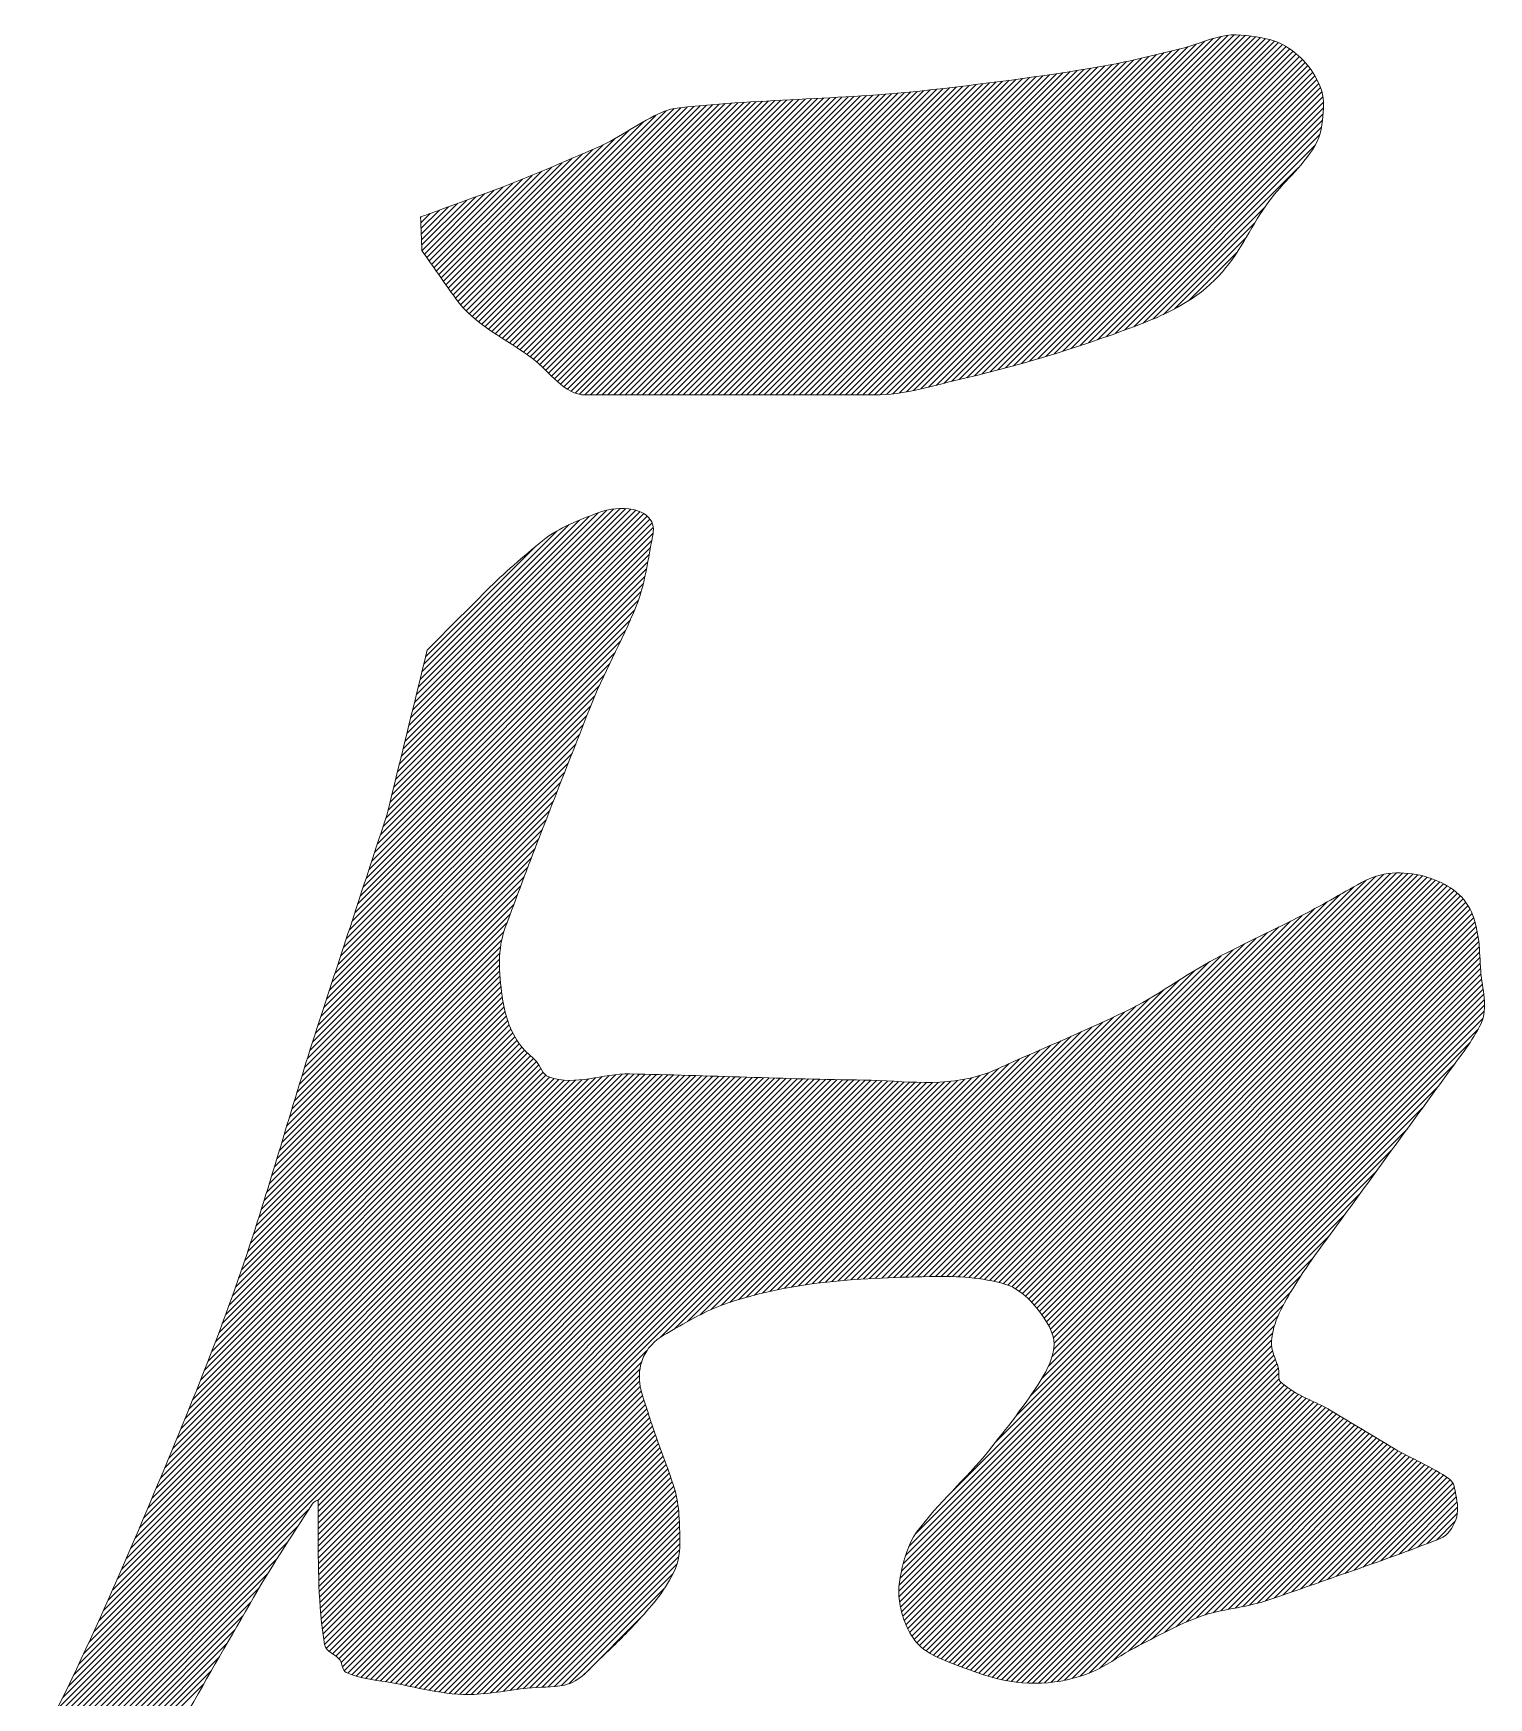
# Model space of a CAD drawing. Header units: inches. Extents: x -49881 to 95347, y -45374 to 27845.
# Drawn here: x 94153 to 94267.2, y 2855.3 to 2985.9 of the extents above; entities that cross this region are included whole.
import ezdxf

# ---------------------------------------------------------------- set-up
doc = ezdxf.new("R2010")
doc.units = ezdxf.units.IN
doc.header["$MEASUREMENT"] = 0
doc.layers.add('ONDOCS', color=7, linetype='Continuous', lineweight=0)

# ---------------------------------------------------------------- blocks, each defined once
blk = doc.blocks.new('Template Zicom')
at = {"layer": 'ONDOCS', "color": 7, "linetype": 'Continuous', "lineweight": 0, "ltscale": 100}
for p, q in [((1063.2211, 141.399), (1063.9308, 142.1086)), ((1063.2327, 141.399), (1063.9476, 142.1139)), ((1063.2443, 141.399), (1063.9635, 142.1181)), ((1063.256, 141.399), (1063.9775, 142.1205)), ((1063.2676, 141.399), (1063.9898, 142.1212)), ((1063.2795, 141.3992), (1064.0012, 142.121)), ((1063.2918, 141.4), (1064.012, 142.1201)), ((1063.3047, 141.4012), (1064.0224, 142.1189)), ((1063.3181, 141.4029), (1064.0325, 142.1174)), ((1063.3319, 141.4052), (1064.0425, 142.1158)), ((1063.3462, 141.4079), (1064.0524, 142.114)), ((1063.361, 141.411), (1064.0618, 142.1118)), ((1063.3761, 141.4145), (1064.0706, 142.109)), ((1063.1281, 141.399), (1063.8036, 142.0745)), ((1063.1397, 141.399), (1063.8188, 142.0781)), ((1063.1513, 141.399), (1063.8342, 142.0818)), ((1063.163, 141.399), (1063.8496, 142.0856)), ((1063.1746, 141.399), (1063.865, 142.0894)), ((1063.1862, 141.399), (1063.8804, 142.0931)), ((1063.1978, 141.399), (1063.8965, 142.0976)), ((1063.2095, 141.399), (1063.9134, 142.1029)), ((1063.3915, 141.4182), (1064.079, 142.1058)), ((1063.407, 141.4222), (1064.0868, 142.102)), ((1063.4226, 141.4261), (1064.0942, 142.0977)), ((1063.438, 141.4299), (1064.1012, 142.0931)), ((1063.4533, 141.4336), (1064.108, 142.0883)), ((1063.4686, 141.4372), (1064.1145, 142.0831)), ((1063.484, 141.441), (1064.1207, 142.0777)), ((1062.977, 141.399), (1063.6194, 142.0414)), ((1062.9886, 141.399), (1063.6331, 142.0434)), ((1063.0002, 141.399), (1063.6468, 142.0455)), ((1063.0119, 141.399), (1063.6605, 142.0476)), ((1063.0235, 141.399), (1063.6744, 142.0499)), ((1063.0351, 141.399), (1063.6883, 142.0521)), ((1063.0467, 141.399), (1063.7022, 142.0545)), ((1063.0584, 141.399), (1063.7163, 142.0569)), ((1063.07, 141.399), (1063.7304, 142.0594)), ((1063.0816, 141.399), (1063.7447, 142.062)), ((1063.0932, 141.399), (1063.7591, 142.0648)), ((1063.1049, 141.399), (1063.7737, 142.0678)), ((1063.1165, 141.399), (1063.7886, 142.0711)), ((1063.4995, 141.4449), (1064.1267, 142.0721)), ((1063.5151, 141.4489), (1064.1323, 142.0661)), ((1063.5309, 141.4531), (1064.1376, 142.0598)), ((1063.5468, 141.4574), (1064.1426, 142.0532)), ((1063.5629, 141.4618), (1064.1474, 142.0463)), ((1062.7445, 141.399), (1063.3535, 142.008)), ((1062.7561, 141.399), (1063.3665, 142.0093)), ((1062.7678, 141.399), (1063.3796, 142.0108)), ((1062.7794, 141.399), (1063.3928, 142.0123)), ((1062.791, 141.399), (1063.4059, 142.0139)), ((1062.8026, 141.399), (1063.4191, 142.0155)), ((1062.8143, 141.399), (1063.4323, 142.017)), ((1062.8259, 141.399), (1063.4455, 142.0186)), ((1062.8375, 141.399), (1063.4587, 142.0202)), ((1062.8491, 141.399), (1063.472, 142.0218)), ((1062.8608, 141.399), (1063.4852, 142.0234)), ((1062.8724, 141.399), (1063.4985, 142.0251)), ((1062.884, 141.399), (1063.5118, 142.0268)), ((1062.8956, 141.399), (1063.5251, 142.0285)), ((1062.9073, 141.399), (1063.5385, 142.0302)), ((1062.9189, 141.399), (1063.5519, 142.032)), ((1062.9305, 141.399), (1063.5653, 142.0338)), ((1062.9421, 141.399), (1063.5788, 142.0356)), ((1062.9537, 141.399), (1063.5923, 142.0375)), ((1062.9654, 141.399), (1063.6058, 142.0394)), ((1063.5791, 141.4664), (1064.1518, 142.0391)), ((1063.5955, 141.4712), (1064.1559, 142.0316)), ((1063.6121, 141.4761), (1064.1598, 142.0238)), ((1063.6288, 141.4812), (1064.1632, 142.0156)), ((1062.4602, 141.5563), (1062.879, 141.9752)), ((1062.4665, 141.551), (1062.892, 141.9766)), ((1062.4729, 141.5458), (1062.905, 141.9779)), ((1062.4795, 141.5407), (1062.9178, 141.9791)), ((1062.4861, 141.5358), (1062.9306, 141.9802)), ((1062.4929, 141.531), (1062.9433, 141.9813)), ((1062.4998, 141.5262), (1062.9559, 141.9823)), ((1062.5068, 141.5216), (1062.9685, 141.9833)), ((1062.5138, 141.517), (1062.981, 141.9842)), ((1062.5209, 141.5124), (1062.9935, 141.985)), ((1062.528, 141.5079), (1063.0059, 141.9858)), ((1062.5351, 141.5033), (1063.0183, 141.9866)), ((1062.5421, 141.4988), (1063.0307, 141.9874)), ((1062.5492, 141.4942), (1063.043, 141.9881)), ((1062.5562, 141.4896), (1063.0554, 141.9888)), ((1062.5632, 141.4849), (1063.0676, 141.9894)), ((1062.57, 141.4802), (1063.0799, 141.9901)), ((1062.5768, 141.4754), (1063.0922, 141.9907)), ((1062.5835, 141.4704), (1063.1044, 141.9914)), ((1062.5899, 141.4652), (1063.1167, 141.992)), ((1062.5961, 141.4597), (1063.1289, 141.9926)), ((1062.6021, 141.4541), (1063.1412, 141.9932)), ((1062.608, 141.4484), (1063.1534, 141.9939)), ((1062.6139, 141.4426), (1063.1657, 141.9945)), ((1062.6197, 141.4369), (1063.178, 141.9951)), ((1062.6257, 141.4312), (1063.1903, 141.9958)), ((1062.6318, 141.4257), (1063.2026, 141.9965)), ((1062.638, 141.4203), (1063.2149, 141.9972)), ((1062.6446, 141.4153), (1063.2273, 141.998)), ((1062.6515, 141.4106), (1063.2397, 141.9987)), ((1062.6589, 141.4064), (1063.2521, 141.9995)), ((1062.667, 141.4028), (1063.2646, 142.0004)), ((1062.676, 141.4002), (1063.2771, 142.0013)), ((1062.6864, 141.399), (1063.2897, 142.0023)), ((1062.698, 141.399), (1063.3023, 142.0033)), ((1062.7097, 141.399), (1063.315, 142.0043)), ((1062.7213, 141.399), (1063.3278, 142.0055)), ((1062.7329, 141.399), (1063.3406, 142.0067)), ((1063.6457, 141.4865), (1064.1659, 142.0067)), ((1063.6627, 141.4919), (1064.1679, 141.997)), ((1063.68, 141.4976), (1064.169, 141.9865)), ((1063.6975, 141.5034), (1064.1691, 141.9751)), ((1062.4371, 141.5797), (1062.8049, 141.9475)), ((1062.4425, 141.5735), (1062.8295, 141.9605)), ((1062.4482, 141.5676), (1062.8498, 141.9691)), ((1062.4541, 141.5619), (1062.8655, 141.9733)), ((1063.7152, 141.5095), (1064.1684, 141.9627)), ((1063.733, 141.5157), (1064.1673, 141.9499)), ((1062.4269, 141.5928), (1062.7476, 141.9135)), ((1062.4319, 141.5861), (1062.7762, 141.9305)), ((1063.7512, 141.5222), (1064.1654, 141.9364)), ((1063.7695, 141.5289), (1064.1617, 141.9211)), ((1062.4125, 141.6132), (1062.6818, 141.8825)), ((1062.4173, 141.6064), (1062.7023, 141.8914)), ((1062.4221, 141.5996), (1062.7231, 141.9006)), ((1063.7881, 141.5359), (1064.1528, 141.9006)), ((1062.3932, 141.6405), (1062.6005, 141.8477)), ((1062.398, 141.6337), (1062.6206, 141.8562)), ((1062.4029, 141.6269), (1062.6409, 141.8649)), ((1062.4077, 141.62), (1062.6613, 141.8737)), ((1063.8069, 141.5431), (1064.1192, 141.8554)), ((1062.3692, 141.6746), (1062.5044, 141.8097)), ((1062.374, 141.6677), (1062.5229, 141.8166)), ((1062.3788, 141.6609), (1062.5418, 141.8239)), ((1062.3836, 141.6541), (1062.5611, 141.8316)), ((1062.3884, 141.6473), (1062.5806, 141.8395)), ((1062.3581, 141.7216), (1062.4128, 141.7763)), ((1062.3585, 141.7104), (1062.4311, 141.783)), ((1062.359, 141.6992), (1062.4494, 141.7897)), ((1062.3596, 141.6882), (1062.4677, 141.7963)), ((1062.3644, 141.6814), (1062.486, 141.803)), ((1063.8263, 141.5509), (1064.0519, 141.7764)), ((1062.3567, 141.755), (1062.3578, 141.7562)), ((1062.3571, 141.7439), (1062.3762, 141.7629)), ((1062.3576, 141.7327), (1062.3945, 141.7696)), ((1063.8471, 141.56), (1064.0314, 141.7443)), ((1063.8703, 141.5716), (1064.0143, 141.7157)), ((1063.8982, 141.5879), (1063.9953, 141.685)), ((1062.3067, 140.6277), (1062.8215, 141.1426)), ((1062.3105, 140.6431), (1062.8172, 141.1499)), ((1062.3142, 140.6585), (1062.8117, 141.156)), ((1062.318, 140.6739), (1062.805, 141.1609)), ((1062.3218, 140.6893), (1062.7973, 141.1649)), ((1062.3256, 140.7047), (1062.7887, 141.1678)), ((1062.3293, 140.7201), (1062.7791, 141.1699)), ((1062.3331, 140.7355), (1062.7686, 141.1711)), ((1062.3369, 140.7509), (1062.7573, 141.1713)), ((1062.3407, 140.7663), (1062.7447, 141.1704)), ((1062.3444, 140.7817), (1062.7305, 141.1678)), ((1062.3482, 140.7971), (1062.7136, 141.1626)), ((1062.352, 140.8125), (1062.6949, 141.1554)), ((1062.3558, 140.8279), (1062.6757, 141.1478)), ((1062.2953, 140.5815), (1062.8209, 141.1071)), ((1062.2991, 140.5969), (1062.8236, 141.1214)), ((1062.3029, 140.6123), (1062.8239, 141.1333)), ((1062.3596, 140.8433), (1062.6551, 141.1389)), ((1062.3633, 140.8587), (1062.6311, 141.1265)), ((1062.2871, 140.5501), (1062.8157, 141.0786)), ((1062.2916, 140.5661), (1062.8182, 141.0928)), ((1062.3671, 140.8741), (1062.5891, 141.0961)), ((1062.2758, 140.5155), (1062.8104, 141.0501)), ((1062.2814, 140.5328), (1062.8131, 141.0644)), ((1062.2644, 140.4809), (1062.8039, 141.0203)), ((1062.2701, 140.4982), (1062.8074, 141.0354)), ((1062.2531, 140.4463), (1062.7941, 140.9873)), ((1062.2587, 140.4636), (1062.7996, 141.0044)), ((1062.2417, 140.4117), (1062.7779, 140.9479)), ((1062.2474, 140.429), (1062.7867, 140.9682)), ((1062.236, 140.3944), (1062.7683, 140.9266)), ((1062.2247, 140.3598), (1062.7473, 140.8824)), ((1062.2304, 140.3771), (1062.758, 140.9047)), ((1062.219, 140.3425), (1062.7365, 140.8599)), ((1062.2076, 140.3079), (1062.7158, 140.816)), ((1062.2133, 140.3252), (1062.7259, 140.8377)), ((1062.1963, 140.2733), (1062.6983, 140.7752)), ((1062.202, 140.2906), (1062.7066, 140.7952)), ((1062.1906, 140.256), (1062.6907, 140.756)), ((1062.1793, 140.2213), (1062.6757, 140.7178)), ((1062.1849, 140.2386), (1062.6832, 140.7369)), ((1062.1679, 140.1867), (1062.6608, 140.6796)), ((1062.1736, 140.204), (1062.6682, 140.6987)), ((1062.1566, 140.1522), (1062.6459, 140.6415)), ((1062.1622, 140.1694), (1062.6533, 140.6605)), ((1062.151, 140.1349), (1062.6384, 140.6224)), ((1062.14, 140.1007), (1062.6236, 140.5843)), ((1062.1454, 140.1178), (1062.631, 140.6034)), ((1062.1293, 140.0668), (1062.6088, 140.5463)), ((1062.1346, 140.0837), (1062.6162, 140.5653)), ((1062.1189, 140.0331), (1062.5941, 140.5083)), ((1062.1241, 140.0499), (1062.6014, 140.5273)), ((1062.1137, 140.0163), (1062.5867, 140.4893)), ((1062.1035, 139.9829), (1062.5722, 140.4516)), ((1062.1086, 139.9996), (1062.5794, 140.4704)), ((1063.4886, 139.6244), (1064.3033, 140.4391)), ((1063.4985, 139.6227), (1064.3158, 140.44)), ((1063.5082, 139.6208), (1064.3274, 140.4399)), ((1063.5177, 139.6187), (1064.3383, 140.4392)), ((1062.0934, 139.9496), (1062.558, 140.4141)), ((1062.0985, 139.9662), (1062.5651, 140.4328)), ((1063.4468, 139.6291), (1064.2298, 140.4121)), ((1063.4575, 139.6282), (1064.2548, 140.4255)), ((1063.4681, 139.6272), (1064.2742, 140.4333)), ((1063.4784, 139.6259), (1064.2897, 140.4371)), ((1063.527, 139.6163), (1064.3486, 140.4379)), ((1063.5356, 139.6133), (1064.3585, 140.4362)), ((1063.5436, 139.6097), (1064.3679, 140.434)), ((1063.5512, 139.6056), (1064.377, 140.4314)), ((1063.5583, 139.6011), (1064.3857, 140.4285)), ((1063.5649, 139.5961), (1064.3941, 140.4253)), ((1063.5713, 139.5908), (1064.4022, 140.4218)), ((1063.5772, 139.5852), (1064.41, 140.418)), ((1063.583, 139.5793), (1064.4175, 140.4139)), ((1063.5885, 139.5732), (1064.4247, 140.4094)), ((1062.0834, 139.9162), (1062.5439, 140.3768)), ((1062.0884, 139.9329), (1062.5509, 140.3954)), ((1063.4246, 139.6302), (1064.1765, 140.382)), ((1063.4358, 139.6297), (1064.2034, 140.3973)), ((1063.5938, 139.5668), (1064.4315, 140.4046)), ((1063.5989, 139.5603), (1064.438, 140.3994)), ((1063.6039, 139.5537), (1064.444, 140.3939)), ((1063.6087, 139.5469), (1064.4497, 140.3879)), ((1063.6132, 139.5398), (1064.4549, 140.3814)), ((1063.6174, 139.5324), (1064.4596, 140.3745)), ((1062.0733, 139.8829), (1062.5301, 140.3397)), ((1062.0784, 139.8996), (1062.537, 140.3582)), ((1063.3901, 139.6305), (1064.1027, 140.3431)), ((1063.4018, 139.6306), (1064.126, 140.3548)), ((1063.4133, 139.6305), (1064.1504, 140.3676)), ((1063.6212, 139.5246), (1064.4637, 140.3671)), ((1063.6245, 139.5162), (1064.4673, 140.359)), ((1063.627, 139.5071), (1064.4705, 140.3506)), ((1063.6283, 139.4967), (1064.4733, 140.3417)), ((1062.0632, 139.8495), (1062.5198, 140.3061)), ((1062.0683, 139.8662), (1062.5237, 140.3217)), ((1063.3545, 139.6297), (1064.0338, 140.3091)), ((1063.3664, 139.63), (1064.0567, 140.3204)), ((1063.3783, 139.6303), (1064.0796, 140.3317)), ((1063.6172, 139.4508), (1064.4793, 140.3129)), ((1063.6239, 139.4692), (1064.4777, 140.3229)), ((1063.6274, 139.4843), (1064.4757, 140.3325)), ((1062.0529, 139.8161), (1062.516, 140.2791)), ((1062.0581, 139.8328), (1062.5174, 140.2921)), ((1063.3186, 139.6287), (1063.9637, 140.2739)), ((1063.3306, 139.6291), (1063.9875, 140.286)), ((1063.3425, 139.6294), (1064.0108, 140.2977)), ((1063.5514, 139.3501), (1064.4825, 140.2812)), ((1063.5817, 139.392), (1064.4817, 140.292)), ((1063.6041, 139.4261), (1064.4807, 140.3026)), ((1062.0373, 139.7655), (1062.5156, 140.2438)), ((1062.0425, 139.7824), (1062.5153, 140.2551)), ((1062.0478, 139.7993), (1062.5154, 140.2669)), ((1063.2945, 139.6279), (1063.9111, 140.2445)), ((1063.3065, 139.6283), (1063.939, 140.2608)), ((1063.3501, 139.114), (1064.4844, 140.2483)), ((1063.4176, 139.1931), (1064.4837, 140.2592)), ((1063.5102, 139.2973), (1064.4831, 140.2702)), ((1062.021, 139.7144), (1062.5182, 140.2116)), ((1062.0265, 139.7315), (1062.5171, 140.2221)), ((1062.0319, 139.7485), (1062.5162, 140.2328)), ((1063.2702, 139.6268), (1063.8487, 140.2054)), ((1063.2823, 139.6274), (1063.8803, 140.2254)), ((1063.322, 139.0394), (1064.4896, 140.2069)), ((1063.3258, 139.0547), (1064.488, 140.217)), ((1063.3303, 139.0709), (1064.4865, 140.2271)), ((1063.3368, 139.089), (1064.4853, 140.2375)), ((1061.9978, 139.6447), (1062.5244, 140.1712)), ((1062.0038, 139.6623), (1062.5225, 140.181)), ((1062.0097, 139.6798), (1062.5209, 140.191)), ((1062.0154, 139.6972), (1062.5195, 140.2012)), ((1063.2456, 139.6255), (1063.7926, 140.1726)), ((1063.2579, 139.6262), (1063.819, 140.1873)), ((1063.3167, 138.9992), (1064.4925, 140.175)), ((1063.3173, 139.0114), (1064.492, 140.1862)), ((1063.319, 139.0247), (1064.491, 140.1967)), ((1061.9789, 139.591), (1062.5317, 140.1437)), ((1061.9854, 139.609), (1062.5289, 140.1526)), ((1061.9917, 139.6269), (1062.5265, 140.1618)), ((1063.208, 139.6228), (1063.726, 140.1408)), ((1063.2206, 139.6238), (1063.7476, 140.1507)), ((1063.2331, 139.6247), (1063.7694, 140.161)), ((1063.317, 138.9879), (1064.4919, 140.1628)), ((1063.3181, 138.9773), (1064.4891, 140.1483)), ((1061.9519, 139.5174), (1062.5459, 140.1114)), ((1061.9589, 139.536), (1062.5419, 140.119)), ((1061.9657, 139.5544), (1062.5381, 140.1269)), ((1061.9724, 139.5728), (1062.5348, 140.1351)), ((1063.1694, 139.619), (1063.6627, 140.1123)), ((1063.1824, 139.6204), (1063.6836, 140.1217)), ((1063.1953, 139.6217), (1063.7047, 140.1311)), ((1063.3198, 138.9674), (1064.48, 140.1276)), ((1061.9076, 139.4034), (1062.5776, 140.0733)), ((1061.9153, 139.4227), (1062.5715, 140.0789)), ((1061.9228, 139.4418), (1062.5656, 140.0846)), ((1061.9303, 139.4609), (1062.5601, 140.0907)), ((1061.9376, 139.4799), (1062.555, 140.0973)), ((1061.9448, 139.4987), (1062.5503, 140.1042)), ((1063.1156, 139.6118), (1063.5797, 140.0758)), ((1063.1294, 139.6139), (1063.6004, 140.0849)), ((1063.1429, 139.6158), (1063.6211, 140.094)), ((1063.1562, 139.6175), (1063.6418, 140.1031)), ((1063.322, 138.958), (1064.4623, 140.0983)), ((1061.8678, 139.3055), (1062.6027, 140.0404)), ((1061.8759, 139.3252), (1062.5984, 140.0477)), ((1061.884, 139.3449), (1062.5943, 140.0552)), ((1061.892, 139.3645), (1062.5894, 140.0619)), ((1061.8998, 139.384), (1062.5836, 140.0678)), ((1063.0581, 139.6007), (1063.4966, 140.0393)), ((1063.0729, 139.6039), (1063.5169, 140.0479)), ((1063.0874, 139.6068), (1063.5381, 140.0575)), ((1063.1016, 139.6094), (1063.5589, 140.0667)), ((1063.3246, 138.949), (1064.4318, 140.0561)), ((1061.5253, 138.5677), (1062.9885, 140.031)), ((1061.5396, 138.5936), (1062.9772, 140.0313)), ((1061.5534, 138.6191), (1062.966, 140.0317)), ((1061.5667, 138.644), (1062.9547, 140.032)), ((1061.5795, 138.6685), (1062.9434, 140.0324)), ((1061.592, 138.6926), (1062.9322, 140.0327)), ((1061.6041, 138.7163), (1062.9209, 140.0331)), ((1061.6159, 138.7397), (1062.9096, 140.0334)), ((1061.6274, 138.7628), (1062.8983, 140.0338)), ((1061.6386, 138.7856), (1062.887, 140.0341)), ((1061.6495, 138.8082), (1062.8757, 140.0344)), ((1061.6602, 138.8305), (1062.8644, 140.0347)), ((1061.6707, 138.8526), (1062.8531, 140.035)), ((1061.6809, 138.8745), (1062.8418, 140.0353)), ((1061.691, 138.8962), (1062.8305, 140.0356)), ((1061.7009, 138.9177), (1062.8191, 140.0359)), ((1061.7106, 138.939), (1062.8078, 140.0362)), ((1061.7202, 138.9602), (1062.7964, 140.0365)), ((1061.7296, 138.9813), (1062.785, 140.0367)), ((1061.7389, 139.0022), (1062.7736, 140.0369)), ((1061.748, 139.023), (1062.7616, 140.0365)), ((1061.7571, 139.0436), (1062.7489, 140.0354)), ((1061.766, 139.0642), (1062.7355, 140.0336)), ((1061.7748, 139.0846), (1062.7216, 140.0314)), ((1061.7836, 139.105), (1062.7077, 140.0291)), ((1061.7922, 139.1253), (1062.6939, 140.0269)), ((1061.8008, 139.1455), (1062.6805, 140.0252)), ((1061.8093, 139.1656), (1062.6679, 140.0241)), ((1061.8178, 139.1857), (1062.6559, 140.0239)), ((1061.8262, 139.2058), (1062.6448, 140.0244)), ((1061.8347, 139.2258), (1062.6344, 140.0256)), ((1061.843, 139.2458), (1062.6248, 140.0276)), ((1061.8514, 139.2658), (1062.6158, 140.0302)), ((1061.8596, 139.2857), (1062.6082, 140.0342)), ((1062.1506, 139.1814), (1062.9998, 140.0306)), ((1062.1515, 139.1707), (1063.0111, 140.0303)), ((1062.1515, 139.1591), (1063.0223, 140.0299)), ((1062.1515, 139.1474), (1063.0336, 140.0296)), ((1062.1515, 139.1358), (1063.0449, 140.0292)), ((1062.1515, 139.1242), (1063.0562, 140.0289)), ((1062.1515, 139.1126), (1063.0675, 140.0285)), ((1062.1515, 139.101), (1063.0787, 140.0282)), ((1062.1515, 139.0894), (1063.09, 140.0279)), ((1062.1516, 139.0778), (1063.1013, 140.0276)), ((1062.1517, 139.0663), (1063.1127, 140.0273)), ((1062.1518, 139.0548), (1063.124, 140.0269)), ((1062.152, 139.0433), (1063.1353, 140.0267)), ((1062.1522, 139.032), (1063.1466, 140.0264)), ((1062.1526, 139.0207), (1063.158, 140.0261)), ((1062.153, 139.0094), (1063.1694, 140.0258)), ((1062.1534, 138.9983), (1063.1807, 140.0256)), ((1062.154, 138.9872), (1063.1921, 140.0253)), ((1062.1547, 138.9763), (1063.2035, 140.0251)), ((1062.1554, 138.9654), (1063.2149, 140.0249)), ((1062.1563, 138.9547), (1063.2263, 140.0247)), ((1062.1573, 138.944), (1063.2378, 140.0245)), ((1062.1584, 138.9335), (1063.2492, 140.0243)), ((1062.1596, 138.9231), (1063.2606, 140.0241)), ((1062.1609, 138.9128), (1063.2718, 140.0237)), ((1062.1624, 138.9026), (1063.2829, 140.0232)), ((1062.1639, 138.8925), (1063.294, 140.0226)), ((1062.1674, 138.8844), (1063.3051, 140.0221)), ((1062.1731, 138.8785), (1063.3161, 140.0215)), ((1062.1798, 138.8736), (1063.3272, 140.021)), ((1062.1867, 138.8688), (1063.3384, 140.0205)), ((1062.8375, 139.508), (1063.3496, 140.0201)), ((1062.8657, 139.5246), (1063.361, 140.0199)), ((1062.8927, 139.5399), (1063.3726, 140.0198)), ((1062.9179, 139.5535), (1063.3843, 140.0199)), ((1062.9402, 139.5643), (1063.3963, 140.0203)), ((1062.9599, 139.5723), (1063.4087, 140.021)), ((1062.9777, 139.5784), (1063.4214, 140.0222)), ((1062.9948, 139.5839), (1063.4346, 140.0238)), ((1063.0113, 139.5888), (1063.4485, 140.026)), ((1063.0273, 139.5932), (1063.4632, 140.0291)), ((1063.0429, 139.5971), (1063.4791, 140.0334)), ((1063.3275, 138.9403), (1064.4003, 140.013)), ((1063.3308, 138.9319), (1064.369, 139.9701)), ((1063.3344, 138.9239), (1064.3375, 139.927)), ((1063.3384, 138.9163), (1064.3059, 139.8838)), ((1063.3427, 138.909), (1064.2744, 139.8406)), ((1063.3475, 138.9022), (1064.2431, 139.7977)), ((1063.3528, 138.8958), (1064.2121, 139.7551)), ((1063.3585, 138.8899), (1064.1804, 139.7118)), ((1063.3647, 138.8845), (1064.1489, 139.6686)), ((1063.3714, 138.8796), (1064.1236, 139.6317)), ((1063.3786, 138.8751), (1064.1041, 139.6006)), ((1063.386, 138.8709), (1064.0887, 139.5736)), ((1063.3937, 138.867), (1064.0777, 139.551)), ((1063.4017, 138.8634), (1064.0708, 139.5324)), ((1063.4099, 138.8599), (1064.0669, 139.5169)), ((1063.4182, 138.8566), (1064.0652, 139.5036)), ((1062.193, 138.8635), (1062.8113, 139.4818)), ((1063.4267, 138.8534), (1064.0651, 139.4919)), ((1063.4351, 138.8503), (1064.0665, 139.4816)), ((1063.4435, 138.8471), (1064.0692, 139.4727)), ((1062.1976, 138.8564), (1062.8006, 139.4595)), ((1062.2001, 138.8474), (1062.7972, 139.4444)), ((1063.452, 138.8439), (1064.0725, 139.4644)), ((1063.4604, 138.8407), (1064.0758, 139.4561)), ((1063.4689, 138.8376), (1064.0785, 139.4472)), ((1062.2036, 138.8393), (1062.7961, 139.4318)), ((1062.2106, 138.8346), (1062.7965, 139.4205)), ((1062.219, 138.8313), (1062.7978, 139.4101)), ((1063.4776, 138.8346), (1064.0791, 139.4361)), ((1063.4863, 138.8317), (1064.0799, 139.4253)), ((1063.4951, 138.8289), (1064.0841, 139.4179)), ((1063.5041, 138.8263), (1064.0904, 139.4126)), ((1063.5133, 138.8238), (1064.0971, 139.4076)), ((1062.2277, 138.8285), (1062.7998, 139.4005)), ((1062.2369, 138.8261), (1062.8024, 139.3915)), ((1062.2465, 138.824), (1062.8052, 139.3827)), ((1062.2563, 138.8222), (1062.8081, 139.3739)), ((1063.5227, 138.8216), (1064.104, 139.4029)), ((1063.5324, 138.8196), (1064.1112, 139.3985)), ((1063.5423, 138.818), (1064.1187, 139.3943)), ((1063.5526, 138.8166), (1064.1263, 139.3904)), ((1063.5631, 138.8155), (1064.1341, 139.3865)), ((1063.574, 138.8148), (1064.142, 139.3828)), ((1063.5853, 138.8145), (1064.1499, 139.3791)), ((1063.5971, 138.8146), (1064.1578, 139.3753)), ((1063.6092, 138.8152), (1064.1656, 139.3715)), ((1062.2663, 138.8206), (1062.8109, 139.3652)), ((1062.2764, 138.8191), (1062.8138, 139.3564)), ((1062.2865, 138.8175), (1062.8167, 139.3477)), ((1062.2964, 138.8158), (1062.8196, 139.339)), ((1063.6219, 138.8162), (1064.1733, 139.3676)), ((1063.6353, 138.8179), (1064.1808, 139.3635)), ((1063.6494, 138.8204), (1064.1881, 139.3592)), ((1063.6644, 138.8238), (1064.1954, 139.3548)), ((1063.6806, 138.8284), (1064.2026, 139.3504)), ((1063.6987, 138.8349), (1064.2099, 139.3461)), ((1063.7197, 138.8443), (1064.2172, 139.3417)), ((1063.7471, 138.86), (1064.2244, 139.3374)), ((1062.3063, 138.814), (1062.8225, 139.3303)), ((1062.316, 138.8122), (1062.8255, 139.3216)), ((1062.3257, 138.8102), (1062.8284, 139.3129)), ((1062.3353, 138.8082), (1062.8314, 139.3043)), ((1063.7776, 138.8789), (1064.2317, 139.333)), ((1063.8024, 138.8921), (1064.239, 139.3286)), ((1063.8266, 138.9047), (1064.2462, 139.3243)), ((1063.8504, 138.9169), (1064.2535, 139.3199)), ((1063.8731, 138.9279), (1064.2607, 139.3156)), ((1063.8943, 138.9375), (1064.268, 139.3112)), ((1063.914, 138.9456), (1064.2753, 139.3068)), ((1062.345, 138.8062), (1062.8344, 139.2957)), ((1062.3546, 138.8043), (1062.8374, 139.2871)), ((1062.3643, 138.8023), (1062.8405, 139.2785)), ((1062.3741, 138.8005), (1062.8436, 139.27)), ((1063.9319, 138.9519), (1064.2825, 139.3025)), ((1063.948, 138.9564), (1064.2898, 139.2981)), ((1063.9631, 138.9598), (1064.2971, 139.2938)), ((1063.9776, 138.9627), (1064.3043, 139.2894)), ((1063.9919, 138.9653), (1064.3116, 139.2851)), ((1064.0062, 138.968), (1064.319, 139.2808)), ((1064.0208, 138.971), (1064.3265, 139.2767)), ((1064.0361, 138.9747), (1064.3341, 139.2727)), ((1062.3839, 138.7987), (1062.8467, 139.2615)), ((1062.3939, 138.797), (1062.8498, 139.253)), ((1062.404, 138.7955), (1062.8529, 139.2445)), ((1064.0526, 138.9796), (1064.3418, 139.2687)), ((1064.0702, 138.9855), (1064.3495, 139.2648)), ((1064.0878, 138.9915), (1064.3573, 139.261)), ((1064.1055, 138.9976), (1064.365, 139.2571)), ((1064.1233, 139.0038), (1064.3727, 139.2532)), ((1064.1411, 139.01), (1064.3803, 139.2492)), ((1064.159, 139.0162), (1064.3879, 139.2451)), ((1064.1768, 139.0224), (1064.3953, 139.2409)), ((1064.1947, 139.0287), (1064.4026, 139.2366)), ((1062.4143, 138.7942), (1062.856, 139.2359)), ((1062.4249, 138.7931), (1062.8591, 139.2273)), ((1062.4357, 138.7923), (1062.8621, 139.2187)), ((1062.4469, 138.7919), (1062.865, 139.21)), ((1064.2126, 139.0349), (1064.4098, 139.2321)), ((1064.2305, 139.0412), (1064.4168, 139.2275)), ((1064.2484, 139.0475), (1064.4235, 139.2226)), ((1064.2663, 139.0538), (1064.4286, 139.2161)), ((1064.2844, 139.0602), (1064.4317, 139.2076)), ((1062.4585, 138.7919), (1062.8677, 139.2011)), ((1062.4706, 138.7924), (1062.87, 139.1917)), ((1062.4832, 138.7934), (1062.8719, 139.182)), ((1062.4962, 138.7947), (1062.8734, 139.172)), ((1064.3025, 139.0667), (1064.4337, 139.1979)), ((1064.3207, 139.0733), (1064.4356, 139.1882)), ((1064.3392, 139.0801), (1064.4373, 139.1782)), ((1061.5103, 138.5412), (1062.132, 139.1628)), ((1062.5095, 138.7964), (1062.8747, 139.1616)), ((1062.523, 138.7983), (1062.8756, 139.1509)), ((1062.5365, 138.8002), (1062.8762, 139.1399)), ((1064.3578, 139.0871), (1064.4382, 139.1676)), ((1064.3766, 139.0943), (1064.4378, 139.1555)), ((1064.3957, 139.1018), (1064.4337, 139.1398)), ((1061.4949, 138.5141), (1062.1107, 139.1299)), ((1062.55, 138.8021), (1062.8766, 139.1287)), ((1062.5633, 138.8038), (1062.8769, 139.1173)), ((1062.5763, 138.8051), (1062.8771, 139.1059)), ((1061.4791, 138.4866), (1062.0897, 139.0973)), ((1062.5887, 138.8059), (1062.8771, 139.0943)), ((1062.6009, 138.8064), (1062.8766, 139.0821)), ((1061.4629, 138.4588), (1062.0695, 139.0654)), ((1062.6131, 138.807), (1062.8751, 139.069)), ((1062.6256, 138.8079), (1062.8717, 139.054)), ((1061.4294, 138.4021), (1062.0324, 139.0051)), ((1061.4463, 138.4306), (1062.0503, 139.0346)), ((1062.6389, 138.8096), (1062.8638, 139.0345)), ((1062.6542, 138.8132), (1062.8477, 139.0067)), ((1061.412, 138.3731), (1062.0159, 138.977)), ((1061.3943, 138.3437), (1062.0002, 138.9496)), ((1062.6843, 138.8317), (1062.8014, 138.9489)), ((1061.3761, 138.3139), (1061.9845, 138.9223)), ((1061.3575, 138.2837), (1061.9687, 138.8949)), ((1061.3189, 138.2219), (1061.9372, 138.8402)), ((1061.3384, 138.253), (1061.953, 138.8676)), ((1061.2989, 138.1903), (1061.9214, 138.8128))]:
    blk.add_line(p, q, dxfattribs=at)
for points, knots in [([(1062.3568, 141.7557), (1062.3568, 141.7557), (1062.3568, 141.7557), (1062.4054, 141.7737), (1062.454, 141.7914), (1062.5027, 141.809), (1062.5742, 141.8353), (1062.6436, 141.8663), (1062.7134, 141.8962), (1062.7584, 141.9157), (1062.7968, 141.9472), (1062.8426, 141.9664), (1062.8535, 141.9711), (1062.8647, 141.9737), (1062.8764, 141.975), (1063.0455, 141.9935), (1063.2161, 141.9916), (1063.3849, 142.0114), (1063.5051, 142.0254), (1063.6253, 142.04), (1063.7444, 142.0619), (1063.7899, 142.0704), (1063.8346, 142.0819), (1063.8794, 142.0928), (1063.9077, 142.0998), (1063.9353, 142.1115), (1063.9637, 142.1183), (1063.9899, 142.1245), (1064.018, 142.1199), (1064.0451, 142.1154), (1064.062, 142.1126), (1064.0773, 142.1079), (1064.0929, 142.0985), (1064.1239, 142.0795), (1064.1449, 142.0559), (1064.1603, 142.0226), (1064.1689, 142.0041), (1064.1702, 141.9849), (1064.1686, 141.9664), (1064.167, 141.9438), (1064.165, 141.9204), (1064.152, 141.899), (1064.1244, 141.854), (1064.0877, 141.8254), (1064.0591, 141.7867), (1064.0263, 141.7419), (1064.004, 141.6897), (1063.9665, 141.6462), (1063.9252, 141.5984), (1063.87, 141.5677), (1063.812, 141.545), (1063.6924, 141.4985), (1063.5735, 141.4618), (1063.4494, 141.4327), (1063.3888, 141.4184), (1063.3288, 141.3989), (1063.2668, 141.3989), (1063.0759, 141.3989), (1062.8848, 141.3989), (1062.6938, 141.3989), (1062.692, 141.3989), (1062.6899, 141.3989), (1062.6881, 141.3989), (1062.6449, 141.3989), (1062.6163, 141.4459), (1062.5815, 141.472), (1062.5287, 141.5115), (1062.4647, 141.5393), (1062.427, 141.5929), (1062.4044, 141.6246), (1062.382, 141.6566), (1062.3594, 141.6884), (1062.3586, 141.7107), (1062.3575, 141.7334), (1062.3568, 141.7557)], [0, 0, 0, 0, 0.004731, 0.009462, 0.018924, 0.018924, 0.018924, 0.046663, 0.046663, 0.046663, 0.064558, 0.064558, 0.064558, 0.068786, 0.068786, 0.068786, 0.130814, 0.130814, 0.130814, 0.174996, 0.174996, 0.174996, 0.191828, 0.191828, 0.191828, 0.202534, 0.202534, 0.202534, 0.212453, 0.212453, 0.212453, 0.218615, 0.218615, 0.218615, 0.230962, 0.230962, 0.230962, 0.237875, 0.237875, 0.237875, 0.246331, 0.246331, 0.246331, 0.264056, 0.264056, 0.264056, 0.284533, 0.284533, 0.284533, 0.307002, 0.307002, 0.307002, 0.353167, 0.353167, 0.353167, 0.37576, 0.37576, 0.37576, 0.44549, 0.44549, 0.44549, 0.446173, 0.446173, 0.446173, 0.461911, 0.461911, 0.461911, 0.485775, 0.485775, 0.485775, 0.5, 0.5, 0.5, 1, 1, 1, 1]), ([(1062.3705, 140.8875), (1062.4101, 140.9273), (1062.4496, 140.9668), (1062.4892, 141.0064), (1062.5248, 141.042), (1062.5622, 141.0743), (1062.6018, 141.1065), (1062.6351, 141.1336), (1062.6749, 141.1479), (1062.7144, 141.163), (1062.7362, 141.171), (1062.7607, 141.1736), (1062.7833, 141.1692), (1062.7979, 141.1661), (1062.8135, 141.1588), (1062.8208, 141.1442), (1062.827, 141.1317), (1062.8231, 141.1187), (1062.8208, 141.1065), (1062.8122, 141.0626), (1062.8067, 141.0173), (1062.7896, 140.9752), (1062.7607, 140.9044), (1062.7232, 140.8391), (1062.6957, 140.7689), (1062.6621, 140.6833), (1062.6288, 140.5978), (1062.5955, 140.5122), (1062.5721, 140.4521), (1062.5492, 140.3915), (1062.5269, 140.3309), (1062.5107, 140.2877), (1062.5141, 140.2386), (1062.5206, 140.1933), (1062.5256, 140.1582), (1062.5352, 140.1228), (1062.5581, 140.0932), (1062.5677, 140.0809), (1062.5794, 140.0726), (1062.5893, 140.062), (1062.5984, 140.0523), (1062.601, 140.0352), (1062.6143, 140.0307), (1062.6686, 140.012), (1062.7227, 140.038), (1062.7771, 140.037), (1062.9334, 140.0336), (1063.0897, 140.0266), (1063.2463, 140.0245), (1063.3274, 140.0232), (1063.4096, 140.0092), (1063.49, 140.037), (1063.5059, 140.0422), (1063.5194, 140.0492), (1063.534, 140.0557), (1063.6133, 140.0908), (1063.6931, 140.1249), (1063.7717, 140.1621), (1063.8349, 140.192), (1063.8908, 140.236), (1063.953, 140.2685), (1064.011, 140.2986), (1064.07, 140.3265), (1064.1283, 140.3559), (1064.1707, 140.3775), (1064.211, 140.4027), (1064.2534, 140.4248), (1064.2903, 140.444), (1064.3382, 140.444), (1064.3785, 140.431), (1064.4141, 140.4196), (1064.4503, 140.3985), (1064.4659, 140.3621), (1064.4828, 140.3228), (1064.4818, 140.2833), (1064.4846, 140.2432), (1064.4872, 140.2081), (1064.5008, 140.1704), (1064.4846, 140.1369), (1064.4677, 140.1015), (1064.4443, 140.0737), (1064.4222, 140.0432), (1064.3494, 139.9428), (1064.276, 139.8432), (1064.2032, 139.7428), (1064.1689, 139.6955), (1064.1361, 139.6544), (1064.1031, 139.599), (1064.081, 139.5615), (1064.0612, 139.5241), (1064.0656, 139.4864), (1064.0672, 139.4739), (1064.0747, 139.4614), (1064.0781, 139.4489), (1064.081, 139.4388), (1064.076, 139.425), (1064.0843, 139.4177), (1064.115, 139.3906), (1064.1517, 139.381), (1064.1845, 139.3612), (1064.2261, 139.3363), (1064.268, 139.3113), (1064.3096, 139.2863), (1064.3465, 139.2642), (1064.3855, 139.2499), (1064.4222, 139.2237), (1064.4318, 139.2169), (1064.4324, 139.2034), (1064.4347, 139.1924), (1064.4381, 139.1761), (1064.4407, 139.1586), (1064.4347, 139.1425), (1064.429, 139.1266), (1064.4186, 139.111), (1064.4035, 139.1048), (1064.3411, 139.0801), (1064.2786, 139.058), (1064.2157, 139.0361), (1064.1616, 139.0171), (1064.1075, 138.9981), (1064.0531, 138.9797), (1064.0105, 138.9654), (1063.9642, 138.9638), (1063.9218, 138.9485), (1063.876, 138.9318), (1063.8336, 138.9079), (1063.7904, 138.8858), (1063.7647, 138.8728), (1063.742, 138.8548), (1063.7153, 138.8421), (1063.6534, 138.8124), (1063.5795, 138.8075), (1063.5152, 138.8234), (1063.4898, 138.8296), (1063.465, 138.8387), (1063.4401, 138.8483), (1063.4164, 138.8574), (1063.3935, 138.865), (1063.3714, 138.8795), (1063.3431, 138.8983), (1063.3293, 138.9297), (1063.3212, 138.961), (1063.315, 138.9854), (1063.3155, 139.0117), (1063.3212, 139.0361), (1063.328, 139.0642), (1063.3347, 139.0931), (1063.3524, 139.1173), (1063.3969, 139.1776), (1063.4513, 139.2234), (1063.4965, 139.2801), (1063.5334, 139.3267), (1063.5686, 139.3698), (1063.6026, 139.4239), (1063.6156, 139.4442), (1063.6247, 139.4655), (1063.6279, 139.4864), (1063.631, 139.5092), (1063.6195, 139.5324), (1063.6026, 139.5553), (1063.579, 139.587), (1063.5556, 139.6094), (1063.5215, 139.6177), (1063.4736, 139.6297), (1063.4255, 139.6315), (1063.3776, 139.6302), (1063.3046, 139.6286), (1063.2315, 139.6265), (1063.1586, 139.6177), (1063.0926, 139.6099), (1063.0283, 139.5964), (1062.9646, 139.574), (1062.929, 139.5615), (1062.8975, 139.5428), (1062.8645, 139.5241), (1062.8463, 139.5134), (1062.8288, 139.5053), (1062.8145, 139.4864), (1062.7929, 139.4577), (1062.7924, 139.4226), (1062.802, 139.3927), (1062.8119, 139.3612), (1062.8223, 139.33), (1062.8333, 139.2988), (1062.8437, 139.2694), (1062.8546, 139.2411), (1062.8645, 139.2112), (1062.8762, 139.1768), (1062.8764, 139.1402), (1062.8772, 139.1048), (1062.8775, 139.0816), (1062.8759, 139.0585), (1062.8645, 139.0361), (1062.8442, 138.9958), (1062.8182, 138.9669), (1062.7896, 138.936), (1062.7672, 138.9118), (1062.7448, 138.8894), (1062.7206, 138.8671), (1062.6975, 138.8455), (1062.6767, 138.8174), (1062.6457, 138.8109), (1062.6208, 138.8057), (1062.5955, 138.8072), (1062.5706, 138.8046), (1062.5352, 138.8007), (1062.4996, 138.7937), (1062.4642, 138.7921), (1062.4057, 138.7895), (1062.3474, 138.8075), (1062.2891, 138.8171), (1062.2616, 138.8218), (1062.234, 138.8239), (1062.2077, 138.8358), (1062.1989, 138.84), (1062.2004, 138.8538), (1062.1952, 138.8608), (1062.1869, 138.8723), (1062.1664, 138.8775), (1062.164, 138.8923), (1062.151, 138.9711), (1062.1515, 139.0504), (1062.1515, 139.1298), (1062.1515, 139.1446), (1062.1515, 139.1591), (1062.1515, 139.1737), (1062.1515, 139.1758), (1062.1515, 139.1779), (1062.1515, 139.18), (1062.1515, 139.1846), (1062.1414, 139.1776), (1062.1391, 139.1737), (1062.0961, 139.1074), (1062.053, 139.0418), (1062.0139, 138.9734), (1061.9219, 138.813), (1061.829, 138.6533), (1061.7385, 138.4917), (1061.6355, 138.3078), (1061.546, 138.1164), (1061.4383, 137.9351), (1061.345, 137.7778), (1061.2435, 137.6259), (1061.1444, 137.4721), (1061.0685, 137.3546), (1060.997, 137.2339), (1060.9129, 137.1218), (1060.8435, 137.0292), (1060.7665, 136.9428), (1060.6939, 136.8528), (1060.6372, 136.7824), (1060.5829, 136.7101), (1060.5251, 136.6403), (1060.4885, 136.5959), (1060.439, 136.5636), (1060.4, 136.5215), (1060.3327, 136.4489), (1060.2663, 136.3756), (1060.1998, 136.3025), (1060.1829, 136.2838), (1060.1675, 136.2648), (1060.1498, 136.246), (1060.1371, 136.233), (1060.1168, 136.231), (1060.0996, 136.2273), (1060.0817, 136.2237), (1060.0609, 136.2179), (1060.0434, 136.2336), (1060.0226, 136.252), (1060.0211, 136.2741), (1060.0185, 136.2962), (1060.0153, 136.3209), (1060.0101, 136.3506), (1060.0247, 136.3711), (1060.0471, 136.4034), (1060.071, 136.4336), (1060.0934, 136.465), (1060.2122, 136.6318), (1060.3306, 136.799), (1060.45, 136.9655), (1060.5553, 137.1122), (1060.6635, 137.2568), (1060.7691, 137.4035), (1060.9075, 137.596), (1061.0378, 137.7939), (1061.1694, 137.9913), (1061.288, 138.1692), (1061.4012, 138.3495), (1061.5073, 138.5357), (1061.622, 138.7373), (1061.7174, 138.9477), (1061.8074, 139.1612), (1061.8842, 139.3428), (1061.9596, 139.5243), (1062.0202, 139.7116), (1062.0678, 139.8591), (1062.1094, 140.0084), (1062.1578, 140.1558), (1062.2015, 140.2892), (1062.2453, 140.4226), (1062.2891, 140.5561), (1062.3162, 140.6666), (1062.3433, 140.7771), (1062.3704, 140.8876)], [0, 0, 0, 0, 0.008545, 0.008545, 0.008545, 0.016204, 0.016204, 0.016204, 0.022603, 0.022603, 0.022603, 0.026116, 0.026116, 0.026116, 0.028409, 0.028409, 0.028409, 0.030317, 0.030317, 0.030317, 0.037182, 0.037182, 0.037182, 0.04871, 0.04871, 0.04871, 0.062706, 0.062706, 0.062706, 0.072569, 0.072569, 0.072569, 0.079572, 0.079572, 0.079572, 0.085007, 0.085007, 0.085007, 0.087255, 0.087255, 0.087255, 0.089291, 0.089291, 0.089291, 0.097566, 0.097566, 0.097566, 0.121425, 0.121425, 0.121425, 0.133844, 0.133844, 0.133844, 0.136265, 0.136265, 0.136265, 0.149504, 0.149504, 0.149504, 0.160194, 0.160194, 0.160194, 0.170149, 0.170149, 0.170149, 0.177408, 0.177408, 0.177408, 0.183776, 0.183776, 0.183776, 0.189438, 0.189438, 0.189438, 0.195555, 0.195555, 0.195555, 0.200961, 0.200961, 0.200961, 0.206694, 0.206694, 0.206694, 0.225586, 0.225586, 0.225586, 0.234496, 0.234496, 0.234496, 0.240529, 0.240529, 0.240529, 0.242541, 0.242541, 0.242541, 0.244162, 0.244162, 0.244162, 0.25, 0.25, 0.25, 0.259543, 0.259543, 0.259543, 0.267967, 0.267967, 0.267967, 0.27017, 0.27017, 0.27017, 0.273443, 0.273443, 0.273443, 0.276639, 0.276639, 0.276639, 0.289712, 0.289712, 0.289712, 0.300969, 0.300969, 0.300969, 0.309801, 0.309801, 0.309801, 0.319317, 0.319317, 0.319317, 0.325001, 0.325001, 0.325001, 0.33815, 0.33815, 0.33815, 0.343325, 0.343325, 0.343325, 0.348269, 0.348269, 0.348269, 0.354514, 0.354514, 0.354514, 0.359424, 0.359424, 0.359424, 0.365122, 0.365122, 0.365122, 0.379325, 0.379325, 0.379325, 0.391026, 0.391026, 0.391026, 0.395433, 0.395433, 0.395433, 0.400221, 0.400221, 0.400221, 0.406932, 0.406932, 0.406932, 0.416377, 0.416377, 0.416377, 0.43072, 0.43072, 0.43072, 0.443723, 0.443723, 0.443723, 0.451041, 0.451041, 0.451041, 0.455133, 0.455133, 0.455133, 0.461324, 0.461324, 0.461324, 0.467793, 0.467793, 0.467793, 0.473875, 0.473875, 0.473875, 0.480878, 0.480878, 0.480878, 0.485453, 0.485453, 0.485453, 0.493635, 0.493635, 0.493635, 0.5, 0.5, 0.5, 0.50258, 0.50258, 0.50258, 0.504651, 0.504651, 0.504651, 0.507596, 0.507596, 0.507596, 0.512461, 0.512461, 0.512461, 0.514756, 0.514756, 0.514756, 0.515525, 0.515525, 0.515525, 0.516741, 0.516741, 0.516741, 0.523287, 0.523287, 0.523287, 0.524491, 0.524491, 0.524491, 0.524663, 0.524663, 0.524663, 0.525047, 0.525047, 0.525047, 0.531538, 0.531538, 0.531538, 0.546793, 0.546793, 0.546793, 0.564186, 0.564186, 0.564186, 0.579265, 0.579265, 0.579265, 0.59081, 0.59081, 0.59081, 0.600347, 0.600347, 0.600347, 0.607815, 0.607815, 0.607815, 0.61256, 0.61256, 0.61256, 0.620718, 0.620718, 0.620718, 0.622789, 0.622789, 0.622789, 0.624259, 0.624259, 0.624259, 0.625816, 0.625816, 0.625816, 0.627669, 0.627669, 0.627669, 0.62974, 0.62974, 0.62974, 0.63294, 0.63294, 0.63294, 0.649836, 0.649836, 0.649836, 0.664733, 0.664733, 0.664733, 0.684294, 0.684294, 0.684294, 0.701907, 0.701907, 0.701907, 0.720987, 0.720987, 0.720987, 0.737214, 0.737214, 0.737214, 0.75, 0.75, 0.75, 0.755641, 0.755641, 0.755641, 1, 1, 1, 1])]:
    blk.add_open_spline(points, degree=3, knots=knots, dxfattribs=at)

msp = doc.modelspace()

# ---------------------------------------------------------------- block references
at = {"xscale": 39.116, "yscale": 39.116, "zscale": 39.116}
msp.add_blockref('Template Zicom', (52628.23, -2573.46), dxfattribs=at)

doc.saveas('drawing.dxf')
